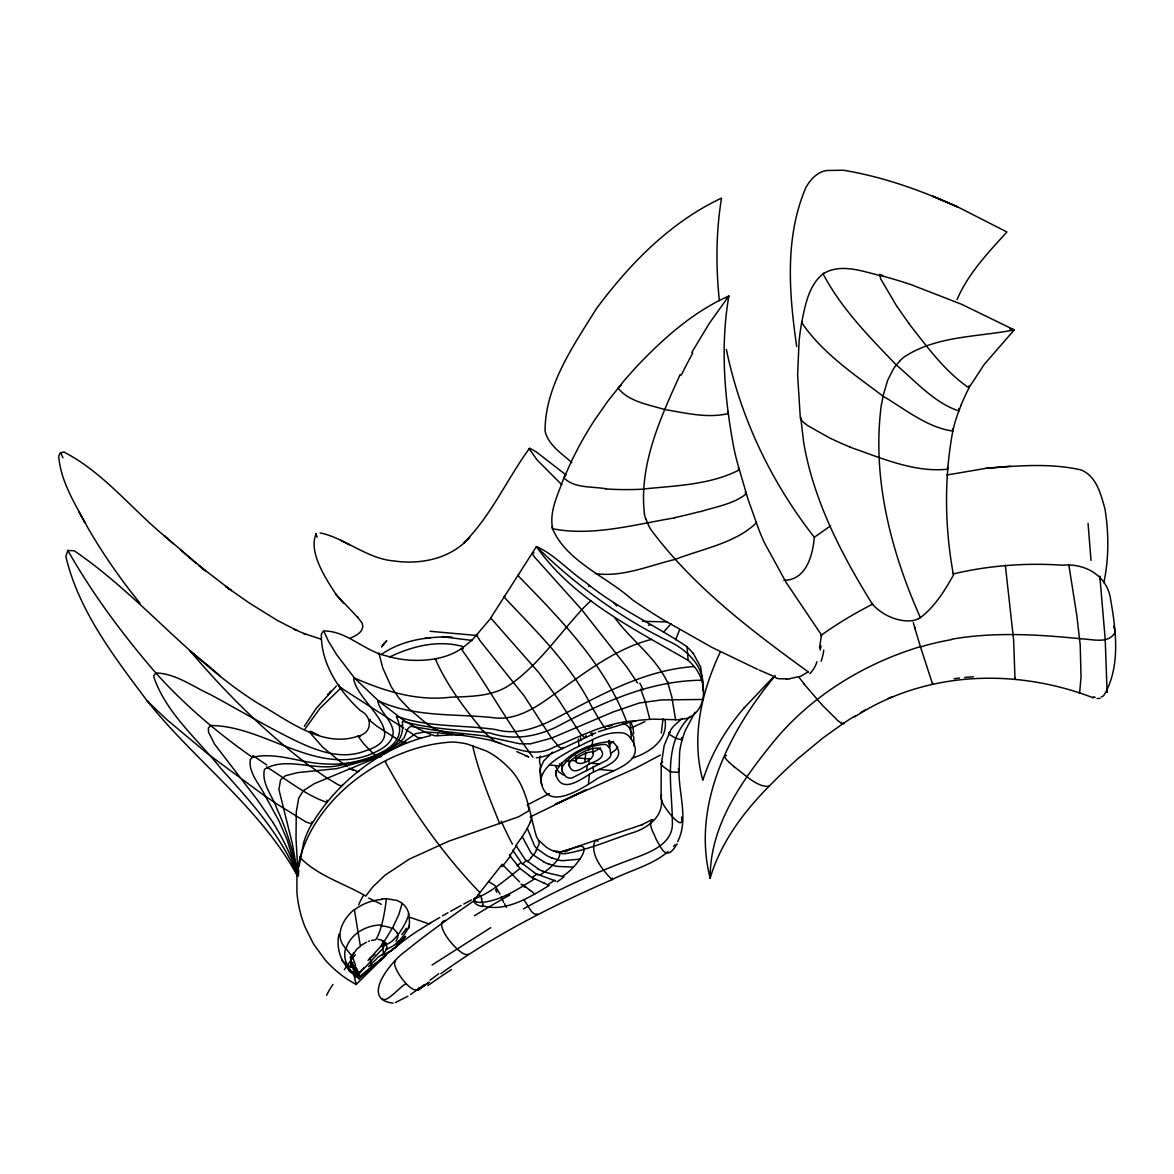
<?xml version="1.0" encoding="UTF-8"?>
<svg xmlns="http://www.w3.org/2000/svg" width="1174" height="1174" viewBox="0 0 1174 1174"><rect width="100%" height="100%" fill="white"/><g stroke="black" fill="none" stroke-linecap="round" stroke-linejoin="round"><path stroke-width="1.5" d="M660.947 796.559C665.218 816.033 647.3 828.712 630.731 833.32C609.042 840.467 587.646 849.961 565.061 853.718A22.467 21.983 -4.4 0 1 561.128 853.454L551.442 850.181A44.377 43.423 -4.4 0 1 546.057 846.997L538.617 840.129A22.511 22.027 -4.4 0 1 536.562 836.857C529.048 812.628 527.493 784.834 507.373 766.461A80.155 78.438 -4.3 0 0 486.256 750.934L467.34 744.067A80.272 78.555 -4.3 0 0 452.533 742.027C384.544 745.387 309.525 800.008 297.565 869.024M710.255 872.84L710.167 878.181C720.675 842.668 743.274 812.32 769.029 786.301L768.867 785.597M663.017 718.826L661.3 733.031M665.042 719.633C668.314 740.339 649.398 752.754 632.17 758.169M702.492 681.756L700.673 667.126L693.174 653.17M296.934 874.234L296.905 891.976A123.343 120.702 -4.3 0 0 305.225 927.401L313.619 944.131L324.875 959.554A112.763 110.356 -4.3 0 0 347.181 979.16L356.074 984.516L384.72 956.414M386.158 954.756C384.045 960.053 359.772 973.349 375.651 959.862C379.481 954.477 383.12 955.357 388.315 952.217C391.177 952.95 411.839 930.322 403.695 937.85M531.514 818.395L531.396 817.207A32.021 4.109 -55.3 0 0 530.12 817.192M661.241 763.379L661.065 798.056M418.707 987.892C413.453 998.414 389.137 964.426 395.711 961.11M679.071 771.171L679.614 752.255A80.947 79.216 -4.3 0 1 681.155 743.597L683.297 736.039A78.585 76.897 -4.3 0 1 685.572 729.993L695.037 712.251M726.354 349.426C740.486 418.003 771.186 482.118 814.316 537.266C812.76 555.317 806.259 580.205 783.968 580.308M476.615 902.175L474.575 900.81L474.795 898.594M298.357 875.54L298.739 870.257M382.137 998.692C386.158 1004.034 400.892 985.529 406.233 983.68M680.201 374.535C660.478 417.724 638.817 464.992 644.409 513.64M584.916 761.442L585.738 753.018L591.711 751.786A2.392 2.333 -4.3 0 1 592.87 752.578C595.922 758.83 579.516 767.18 575.994 761.677A2.451 2.407 -4.3 0 1 575.847 760.341L578.327 757.113L585.767 753.004M586.618 770.716L587.147 765.301M588.629 749.878L588.834 747.779M588.512 783.498L589.407 774.268M592.21 745.123L592.738 739.576M439.722 917.452L428.936 923.879L409.609 917.202M612.608 878.079L612.05 879.649C552.323 905.712 493.711 935.282 440.852 973.672M667.933 851.62C652.847 864.959 630.189 870.36 612.05 879.649C603.069 870.844 588.834 853.204 595.291 840.423L642.53 824.559M854.995 715.949A315.439 308.689 -4.3 0 0 844.15 722.817L843.68 723.8L841.01 722.788M702.624 690.679C706.352 667.126 686.291 648.767 666.553 640.182C618.331 616.453 574.776 584.124 536.401 546.6C553.717 553.834 568.994 571.283 585.547 582.289C616.673 607.971 653.889 624.392 687.083 646.771L688.096 660.36A48.912 47.708 -27.3 0 1 694.157 666.553C706.132 680.216 708.039 705.53 691.398 716.316A21.205 20.134 -2.5 0 1 686.893 718.4L678.425 719.765L652.788 719.148L639.17 720.234L627.077 722.861L598.373 731.725M298.988 866.735L303.655 842.565A91.102 89.151 -4.3 0 1 310.171 826.878C335.793 782.662 380.596 747.251 430.579 735.643M420.63 737.83L417.973 737.654L405.514 729.333M437.858 734.19L437.212 735.658L434.864 735.819L424.783 732.033L415.64 733.647L398.353 745.828L378.82 756.79L314.324 783.63L303.332 790.762L298.695 798.217L296.274 812.085L296.024 839.028L298.108 875.643M769.029 786.301C756.746 787.505 744.023 773.563 733.662 766.475M881.439 404.12C871.563 477.275 890.773 551.061 920.372 617.627L918.523 618.669M1103.854 582.73C1108.96 558.384 1108.887 533.304 1104.954 508.782C1100.728 494.166 1096.721 476.6 1081.225 469.952C1050.055 462.894 1017.491 465.755 985.911 468.353L946.875 475.015M586.12 735.408L585.562 737.14L584.226 737.272L580.161 733.354L558.017 698.956L538.866 672.687L490.688 617.979L536.401 546.6C573.558 599.371 633.784 628.824 688.096 660.36M482.338 905.682C504.571 912.682 529.43 897.611 548.874 885.607M537.413 913.959C532.204 916.468 527.64 904.244 523.809 899.739M609.937 746.385L609.291 740.178M633.813 745.725L633.784 737.345L629.205 727.675A12.43 12.166 -4.3 0 0 623.174 723.507M819.511 647.96L821.521 634.752L820.802 635.56M952.569 428.686L952.745 431.063C927.093 427.453 904.978 409.066 882.965 396.093L887.632 380.405L893.047 369.634A52.096 47.4 -42.3 0 1 896.276 364.953M371.527 940.433L375.68 939.772C381.242 931.833 385.145 911.494 386.305 898.712L381.917 898.858M540.422 756.144L539.776 758.492A12.782 12.503 -4.3 0 0 540.495 765.433C536.9 816.077 573.646 794.284 597.507 778.494C612.329 769.895 649.09 761.515 629.924 737.301A12.43 12.166 -4.3 0 0 623.893 733.134C606.019 730.111 589.686 741.719 574.013 748.586C561.656 755.88 545.822 762.953 541.214 777.746A12.782 12.503 -4.3 0 0 541.933 784.687M408.743 928.502L409.491 925.229C405.72 934.798 394.963 947.506 385.894 949.032M353.374 966.804A39.945 26.664 -41.5 0 0 354.944 972.292L349.529 971.294L341.942 960.068L347.093 965.292L352.024 967.449A33.121 21.352 -7.9 0 1 352.112 956.37M872.649 603.553L872.443 604.258C881.967 614.941 897.875 622.293 912.609 620.694M385.967 942.751L382.959 948.328L358.95 973.95A36.409 35.631 -4.3 0 1 355.693 970.355A27.677 27.09 -4.3 0 1 352.934 966.085M552.484 526.187L552.059 527.596C565.589 561.201 606.591 576.522 632.243 599.694A724.534 709.052 -4.3 0 0 662.121 619.182L711.987 647.417L757.597 669.356M800.683 417.108L803.706 442.671A323.07 316.158 -4.3 0 0 809.957 470.862C823.003 518.512 846.483 562.522 872.443 604.258A400.627 392.072 -4.3 0 0 821.506 635.002M342.294 785.113L341.355 785.905L338.42 784.892L327.561 778.347M491.554 617.377L473.093 638.964A100.069 97.941 -4.3 0 1 465.315 645.583C452.093 656.765 434.336 660.214 417.46 660.39A101.874 99.702 -4.3 0 1 387.171 656.09C364.674 651.555 346.447 630.379 323.408 631.01L321.368 634.077C320.825 663.633 339.183 691.06 360.33 710.549C372.877 716.786 372.466 733.104 358.07 736.113C322.278 748.586 287.791 719.956 258.368 703.578C190.203 661.065 140.176 595.702 74.241 550.797L67.843 550.445L65.847 556.388C78.599 610.891 114.348 657.014 147.308 701.069L166.767 719.574L208.047 754.075L265.618 796.559L278.722 820.45L287.248 839.997L297.814 875.584L297.506 872.165M345.992 948.607C333.328 936.06 343.116 918.743 354.343 909.468L360.433 946.405L356.969 948.9L353.154 954.301A43.056 27.163 -12.2 0 0 352.141 956.384L345.992 948.607C350.571 933.712 366.479 925.024 381.418 924.951M802.033 321.559L801.681 322.527A271.223 265.427 -4.3 0 0 799.083 341.15L797.616 374.902L800.33 418.179L802.224 421.246L807.228 425.34L830.664 438.548M563.153 747.354L562.331 748.63L547.876 755.249L540.201 757.347M468.221 954.183C461.485 959.011 431.019 922.368 445.445 920.445M675.637 639.742L679.57 629.836M961.139 405.045L957.852 413.718A141.423 138.4 -4.3 0 0 953.024 430.124M530.545 821.639L527.302 828.316L534.566 845.882A17.771 13.428 34.3 0 0 536.958 848.67M316.173 533.921C307.97 551.721 325.932 579.061 336.454 595.042M536.21 850.167C536.797 847.995 541.566 841.186 538.22 840.789M720.308 651.922C701.7 691.53 690.796 737.111 702.844 780.27C711.297 753.473 725.855 729.025 744.213 707.849L743.685 708.421L772.683 677.765M957.015 299.678C968.183 273.542 988.053 252.703 1006.94 231.982L958.087 207.108L932.802 196.278L957.441 206.859C921.018 190.349 883.009 176.79 843.446 170.245L826.951 170.494C817.339 171.786 810.647 179.373 806.01 187.253C784.452 237.221 789.089 293.926 796.706 346.521M532.893 757.127C508.489 724.094 485.845 683.033 461.089 648.65L463.378 648.752M617.612 746.869L615.748 749.804L610.495 753.605M382.489 941.137L382.929 942.135L384.764 940.638L392.644 927.724L398.808 914.605L401.978 903.995L401.185 902.542L396.797 900.37L386.305 898.712M691.765 352.508L709.301 323.364L728.849 295.995C720.205 346.345 724.417 398.074 733.867 447.984A300.089 293.676 -4.4 0 0 737.228 462.248L747.955 499.082L758.947 529.812A243.605 238.395 -4.3 0 0 764.465 542.843L786.242 582.627L821.624 635.178M265.618 796.559C260.129 784.775 248.389 773.387 250.267 759.607L252.395 757.318C276.624 751.551 301.146 763.364 325.594 763.907C341.208 764.964 357.013 762.366 371.615 756.775C390.825 749.35 406.63 738.211 396.386 716.756L396.988 716.331C428.686 727.587 462.967 724.74 495.898 729.582C518.776 736.142 541.243 726.134 561.099 715.582C603.187 693.629 645.7 669.87 694.172 666.538M304.315 726.324L316.29 708.289L336.38 685.998M304.844 729.245L320.135 708.113L341.047 687.92M570.329 761.383L569.199 763.907A4.535 4.447 -4.3 0 0 569.449 766.387C573.851 776.924 584.813 765.668 591.05 763.232C596.509 761.09 606.767 756.834 600.721 749.54A4.417 4.329 -4.3 0 0 598.579 748.058C588.145 747.97 577.667 754.251 570.329 761.383L566.162 761.06M566 474.956L536.562 452.122L529.635 448.13C506.889 479.197 491.172 515.826 463.598 543.151L469.644 537.443C450.831 558.707 420.85 564.929 393.701 560.923C367.11 558.765 343.615 537.399 320.135 532.937M677.692 841.611C688.815 819.584 678.557 793.756 678.998 770.32M527.331 828.286A43.071 7.543 -52.8 0 1 522.269 836.68L520.816 838.896M474.707 898.33C471.244 902.967 478.61 905.932 482.191 906.489M663.53 632.199L671.058 623.732M542.652 871.005L544.809 871.9A39.578 18.432 42.5 0 0 547.759 872.913L562.229 876.347C577.197 868.349 601.367 832.63 565.09 851.942M519.495 881.806L502.223 864.269L475.587 898.154L473.9 898.668M522.254 836.695L530.751 852.456A14.704 8.614 38.1 0 0 533.201 854.951L531.235 857.475M383.179 941.959L380.86 946.259L368.005 960.493M677.134 843.857C666.304 862.054 662.092 849.506 655.928 838.867C654.476 833.951 646.448 822.314 653.287 819.731M384.397 944.483L385.424 943.177M958.732 408.581L958.909 410.944C934.489 402.946 915.72 381.418 896.32 364.982L900.062 360.726M565.398 475.441L564.312 476.688C558.692 493.241 548.83 510.881 552.675 528.77C592.841 536.65 634.943 524.382 674.801 517.851M402.667 939.083L397.927 944.131M775.104 675.476C773.813 680.186 783.704 678.425 786.712 678.807M690.312 716.331C661.608 743.817 672.32 786.419 672.335 821.477C674.125 843.886 649.692 852.485 632.713 858.796C595.013 872.576 558.472 889.422 523.369 908.881M701.656 680.245C651.497 680.641 605.828 700.966 562.302 723.859C540.187 736.186 514.638 741.352 490.145 733.016C460.927 730.067 430.917 729.23 402.741 721.35L402.227 721.878C407.466 754.383 360.095 761.53 337.026 765.859C313.443 770.496 285.429 756.452 264.502 769.293C261.2 783.351 272.515 796.001 276.888 808.71C286.764 829.989 293.603 852.603 297.888 875.657L297.345 872.414M393.745 948.343L358.73 977.37L351.848 971.955L347.093 965.292M364.263 967.493L358.422 973.319L358.73 975.051M328.515 693.819L327.634 694.759L330.951 691.222L330.114 692.117M726.28 298.592L728.849 295.995C695.39 310.758 667.228 335.118 641.899 361.049A440.309 430.902 -4.3 0 0 623.614 381.315L607.868 401.097L594.734 419.91A363.647 355.869 -4.3 0 0 570.153 464.082L564.004 477.95C574.189 488.443 592.298 486.344 605.887 488.751M673.597 846.278L675.123 844.752M368.46 966.642L369.869 965.292M600.648 747.882L593.721 751.962M590.874 600.839L588.512 602.966A117.151 116.608 72.1 0 0 581.761 609.746C558.736 634.855 539.101 663.868 511.174 683.928C493.608 696.681 471.17 696.402 450.478 697.224C416.902 701.333 384.5 691.163 354.475 678.029L336.468 654.417L328.368 641.107L323.921 631.407M378.145 961.844L359.127 978.867L349.441 971.162M379.745 960.42L384.573 956.15M389.298 952.011L390.825 950.661M588.526 586.472L589.715 585.43M390.942 951.013L403.636 940.814A261.949 256.358 -4.3 0 1 416.11 931.965L431.196 922.485M529.136 875.408L519.994 868.466C506.009 879.267 490.306 893.443 474.575 898.653A4.021 3.933 -4.3 0 1 474.399 900.135M808.211 671.88L800.683 676.268L790.175 678.543M552.411 752.123L543.679 761.001L540.495 768.119A12.782 12.503 -4.3 0 0 541.214 775.06M477.495 634.738L476.761 635.325L480.137 640.887L524.176 695.933L551.56 738.123L559.25 747.163L562.331 748.63L595.732 732.855M301.028 855.318L299.722 857.108C317.127 875.701 344.026 883.288 365.789 896.07L372.584 887.133L384.969 875.246L409.271 859.133L448.629 841.244L518.732 816.737L528.285 811.117L529.518 808.592L527.962 806.685M681.815 718.767L673.993 725.767A37.583 36.776 -4.3 0 0 670.677 730.111L664.176 745.49L661.3 764.23M430.051 980.246L438.768 973.672M518.703 574.746L517.793 575.436C560.159 618.845 605.402 664.778 627.077 722.861M424.416 984.487L418.839 988.625M417.856 990.269L429.068 982.212L418.634 989.697M613.591 741.484L609.776 743.978M416.066 990.636L410.592 994.481M504.82 596.231L503.91 596.876C535.638 630.893 570.549 663.941 591.505 706.381C596.304 714.071 600.413 722.553 606.283 729.421M432.091 964.984L490.761 927.636M361.196 945.275L366.537 942.208M844.135 722.817L823.047 737.888L798.452 758.199A528.858 517.543 -4.3 0 0 769.043 786.316M920.372 617.627C934.871 606.767 944.674 590.551 953.464 575.069C944.923 528.784 944.013 481.047 952.173 434.556A134.702 131.826 -4.3 0 1 953.068 430.139M544.384 883.332L534.713 878.783C517.983 889.041 500.887 900.986 480.724 902.498M830.605 525.835L814.316 537.266M338.64 684.442L338.758 685.909L343.865 689.754L403.695 728.115M407.892 996.256L395.33 1002.567M660.375 755.087L635.692 768.148L555.155 804.337L570.403 797.102L586.266 789.779L530.765 816.678M854.569 716.947C925.332 670.648 1016.038 667.903 1093.552 697.928M442.495 915.852L447.954 912.741M463.407 734.19L460.59 735.217L453.164 734.704L435.011 729.23L428.011 724.769L409.594 709.345L399.131 698.295L391.353 687.01L382.768 667.977L378.923 653.096L379.525 654.461M374.917 954.33L369.399 958.894M450.655 911.229L461.177 905.447M593.53 772.008C583.155 777.203 563.271 794.857 556.3 776.146A8.57 8.379 -4.3 0 1 555.816 771.494C566.367 753.444 590.801 742.423 611.199 741.616A8.335 8.145 -4.3 0 1 615.235 744.404C627.474 759.886 603.832 767.018 593.53 772.008L593.134 766.754M381.374 654.461C400.774 640.887 424.68 636.866 447.896 636.924M463.745 904.053L471.376 899.988M527.067 805.026L549.461 793.507M644.922 721.555L631.685 727.807M641.62 824.911L651.761 819.745M350.028 638.289C355.517 635.838 362.032 632.947 362.869 626.432L362.091 622.998L357.307 616.805L357.997 617.656L335.5 593.897L343.38 603.26M389.519 657.058C411.913 646.199 437.887 639.727 462.497 646.419M888.263 698.471L892.46 696.637M662.635 762.014L661.842 762.425A42.293 7.763 23.1 0 0 662.136 765.771M678.029 772.345L670.369 771.817L662.092 765.756M579.178 846.249L561.759 851.576A27.428 24.815 65.9 0 1 558.09 851.62L554.172 851.091M368.489 941.387L369.487 941.034M575.906 847.085L595.291 840.423L598.212 841.127M571.665 848.743L559.514 852.485M621.09 385.454L618.052 388.007C628.662 401.728 648.694 404.59 664.484 409.491C685.117 412.866 707.203 418.59 727.836 413.615L727.689 411.81M651.629 639.375C614.897 648.664 585.166 672.951 554.554 693.951C536.415 707.35 515.313 721.599 491.539 717.475C453.634 713.748 414.04 717.153 378.556 700.907L354.475 678.029L353.682 679.159C358.246 703.769 413.189 736.333 364.953 751.008C339.477 760.972 312.401 749.173 289.611 737.727C262.697 724.182 236.781 708.758 210.249 694.48C192.712 686.585 175.689 673.421 155.863 673.01C122.977 634.929 92.673 594.249 67.843 550.445M914.546 627.195L920.387 646.61C865.414 663.325 814.11 694.142 776.63 738.064C743.7 777.966 709.8 824.133 710.167 878.181C691.501 805.716 729.069 731.387 774.473 676.664L759.138 670.016M648.386 625.316L650.528 624.685M700.276 511.717C715.509 506.801 732.635 504.336 745.593 494.415L745.402 491.818M576.507 760.972L571.151 760.414M297.154 872.223L297.873 875.613L292.37 843.783L278.884 789.442L280.571 779.829L285.414 775.765L297.653 772.609L336.733 768.632L369.839 759.343L384.47 752.681L398.984 743.215L403.885 738.153L407.936 728.614L410.68 726.295L439.502 730.947L483.292 735.79L519.583 743.758L530.428 743.861L551.56 738.123L612.931 712.031L639.331 702.991L661.197 699.953L702.756 699.455M592.811 733.178L590.816 733.589M1010.286 466.225L985.734 468.353M63.851 452.107L60.344 452.768L58.7 456.084C60.681 482.221 75.914 505.143 87.874 527.86C103.195 554.319 120.731 579.486 140 603.216M951.63 639.228C994.848 631.685 1038.961 634.547 1082.355 638.92C1092.686 639.243 1108.241 644.027 1114.698 632.977A184.347 35.22 17.9 0 0 1113.686 626.975M580.147 859.133L562.434 860.689A27.428 21.088 34.6 0 1 558.721 860.116L552 858.003M393.07 1003.139C359.097 999.294 392.571 959.745 406.043 950.837C427.791 933.125 450.757 916.938 473.768 900.913A2.025 1.981 -4.3 0 0 474.516 900.179M430.799 637.687L424.871 638.392L426.588 638.201M437.506 735.731L452.504 734.88M540.113 757.362L536.254 757.773M635.692 720.836C606.562 721.966 580.675 736.509 554.201 747.031C532.673 759.373 510.617 746.048 489.705 740.06C468.353 735.716 446.56 732.972 424.783 732.033M500.887 743.377L495.12 741.469L488.105 735.76A13.824 2.113 47.5 0 1 485.845 733.574L483.042 730.551M643.543 488.986C675.343 485.684 709.654 484.95 738.549 470.26L738.358 467.736M1097.03 698.501L1100.023 698.383M726.427 755.41C721.966 755.865 727.807 760.913 729.069 762.278M952.481 573.264L953.67 573.837A343.116 335.793 -4.3 0 1 1005.135 565.677A362.663 354.9 -4.3 0 1 1062.764 565.222C1085.378 562.977 1107.757 576.067 1110.692 600.002C1116.122 630.908 1120.759 667.786 1103.663 695.654A8.057 7.895 -4.3 0 1 1101.183 697.033M642.457 621.31L666.729 621.912M477.965 895.043L480.504 895.557L481.839 898.8M670.369 732.517L669.987 732.517A14.191 2.568 24.5 0 0 668.989 732.752L669.033 733.677A14.191 2.568 24.5 0 0 670.178 734.924L675.696 738.299L681.184 739.635A13.839 2.524 24 0 0 682.079 739.459L681.991 738.226A13.839 2.509 24 0 0 681.404 737.595M573.044 867.072L557.254 866.412A34.207 21.249 39.3 0 1 552.69 865.297L548.933 864.035M452.078 637.086L442.202 636.719L472.315 640.461M824.441 272.984L823.062 273.791C808.592 285.502 805.232 305.299 801.681 322.527C822.094 352.904 854.041 374.257 882.965 396.093M577.403 757.89L589.686 758.991M590.977 763.276L599.591 764.039M549.344 765.008L558.619 765.83M598.667 769.396L613.327 770.702M430.066 631.274L477.07 635.516M534.009 552.837L532.101 553.306L534.302 556.799L581.732 609.717L626.813 667.067L637.585 683.063M350.395 964.148C357.38 965.6 359.024 973.349 359.097 978.808M370.28 719.633L368.739 719.633L377.147 726.398L395.77 738.255M386.231 760.987L385.087 761.486C410.827 808.622 442.437 853.762 479.843 892.534M1093.287 696.828L1095.093 697.209M1009.625 328.867L1014.263 329.894L984.282 364.336L969.592 386.804A209.941 205.45 -4.3 0 0 961.11 405.03M378.82 756.79L380.846 756.863L380.948 755.234M321.162 639.184L303.684 633.476L305.9 634.386L294.014 629.176L296.684 630.394L277.24 620.342L249.211 602.952L225.555 586.369L231.498 590.595L198.641 565.296L205.553 570.931L164.243 535.711L173.238 543.665M60.74 452.885L62.926 457.757M148.643 701.509L147.308 701.069C195.119 761.119 260.1 807.521 297.33 875.731M563.799 775.163L558.486 771.729L555.581 766.519M528.535 756.804L516.765 751.609M64.247 452.225C103.356 472.403 131.503 508.841 165.226 536.591M525.13 755.601L528.77 756.892M850.108 447.206C881.087 457.933 914.561 472.887 947.682 469.16L947.521 466.973M377.514 756.305L376.179 755.645M360.154 736.465L358.07 736.113L363.588 743.7L373.288 753.62A5.195 0.792 40.8 0 0 374.506 754.5M436.728 658.702L435.246 658.775C446.237 683.943 462.908 706.469 480.415 727.572M537.971 874.425L551.897 879.649A120.54 45.771 43.3 0 1 555.713 881.028M543.679 861.716L533.187 854.966M419.544 729.436L403.973 720.543L378.556 700.907L377.779 701.348C380.391 712.339 391.661 719.956 393.187 731.607C393.29 744.404 379.085 750.641 369.076 754.926C314.162 775.031 264.326 725.649 210.63 725.517L208.385 727.968L208.488 732.004L214.563 744.155L257.473 800.037L273.087 822.636M488.516 881.469L494.87 885.504L499.977 894.089M351.672 768.706C353.433 769.146 358.906 773.549 359.185 770.614M340.636 540.216L349.456 544.868M400.76 741.322L404.986 743.215A24.096 3.595 40.7 0 0 406.028 743.069L406.116 742.085M538.074 868.775L525.072 859.471L516.178 845.706M400.539 741.19L398.279 739.855M534.713 878.783L532.952 877.785M318.638 735.188L310.875 731.343L309.085 731.681L322.615 747.104L342.793 763.643M347.313 766.299L346.345 765.756M533.759 872.121L521.608 863.007L512.803 850.387M559.411 763.79L561.187 764.92M882.863 275.508L879.693 274.364L880.661 278.84L897.127 306.81M375.431 755.19L374.565 754.589M273.821 802.106L305.974 821.976L311.404 823.869L312.02 821.741M266.571 767.018C286.456 779.022 305.167 795.091 327.047 802.429L326.871 800.14M392.644 927.724L397.34 932.89M359.097 975.946L355.003 972.248M252.395 757.318C217.322 732.781 184.479 704.899 155.863 673.01L153.559 676.136C165.49 712.633 197.437 739.033 220.888 768.456C250.209 801.167 280.835 834.435 297.536 875.745M808.372 671.983C751.125 630.379 693.042 586.574 650.601 529.181A54.899 53.006 -49.6 0 1 648.253 524.719L645.817 518.717M303.274 761.031C261.553 728.672 223.97 690.87 189.895 650.704L211.217 668.109M530.428 890.567L523.164 884.976M401.963 903.1C405.5 905.77 407.833 909.777 408.948 914.018C406.219 924.143 394.743 942.443 386.085 944.498A20.589 10.478 -12.2 0 0 383.062 940.844M532.791 892.445L534.684 894.03M181.134 550.533L196.102 563.344M571.826 462.673C561.891 453.457 548.243 445.195 545.059 431.034C545.044 385.952 573.411 345.758 596.363 308.718L597.904 306.678C630.937 262.58 671.073 221.754 721.54 198.098C715.935 231.982 715.817 266.557 719.369 300.676M212.465 669.195L219.89 675.784M561.788 484.715L537.149 460.017L529.092 448.688M836.328 719.104L822.534 705.413L803.867 683.826M519.994 868.466L509.34 855.054M536.944 848.685L546.424 855.391A44.216 33.811 34.5 0 0 551.985 858.047M896.32 364.982C869.42 337.011 841.156 308.38 823.062 273.791C842.154 262.125 865.429 272.632 885.24 276.756A502.384 491.642 -4.3 0 1 911.45 284.783L961.579 304.286L1014.263 329.894C977.707 337.099 936.603 335.647 904.42 356.808A40.811 35.954 -43.3 0 0 899.988 360.653M614.794 617.862C631.128 640.065 655.033 656.677 667.214 681.756M613.635 602.423L616.644 605.975M358.804 971.955L358.422 973.319L350.439 962.401M350.263 957.074L351.393 958.997A33.121 29.717 -10.5 0 1 350.894 957.133M350.131 966.055L350.762 966.862M908.573 323.173C926.624 346.125 944.41 371.028 968.711 387.684L969.254 385.439M472.667 745.563C477.671 769.425 489.749 799.054 499.786 823.766M609.027 747.765L608.249 746.576A6.501 6.354 -4.3 0 0 605.109 744.389C589.187 745.02 570.138 753.62 561.906 767.708A6.677 6.53 -4.3 0 0 562.287 771.333L565.839 776.704L568.7 778.069L571.943 777.995L606.723 760.297L610.069 757.201L610.964 754.706L608.499 740.765M591.432 733.324L592.43 735.775M84.205 521.373L84.895 522.621L81.358 516.222M78.658 511.189L82.048 517.499M755.777 521.799L756.335 522.9C735.203 543.298 702.419 548.757 675.432 559.338C649.545 565.442 622.44 577.476 595.673 573.602L595.13 572.545M317.229 537.178L315.63 533.524M630.585 721.628L633.065 727.719L633.667 733.603M640.681 689.182L645.304 701.685L649.78 719.207M1113.803 626.094L1114.258 627.136M502.178 899.02L503.617 902.454M1069.441 565.839L1068.766 564.518L1076.822 615.484L1080.212 645.01L1081.034 677.105L1079.566 693.452L1079.258 692.249M295.599 870.624L297.565 875.628M681.507 817.045C684.956 834.67 662.312 806.068 662.092 801.138A77.587 9.92 47.8 0 1 660.991 797.982M668.167 684.06L671.777 696.666L675.593 719.838M293.089 862.186L297.653 875.613L296.758 872.282M1005.326 565.178L1013.646 640.226L1014.996 679.262L1014.806 677.941M920.387 646.61L932.567 684.075L932.67 682.975M354.122 975.389L356.074 984.516L355.751 982.755M354.841 977.487L354.416 974.86M1100.361 579.868L1099.833 576.082L1105.218 639.566L1107.097 692.411L1106.847 690.004M1088.049 523.443L1091.028 560.38M630.086 722.069L631.392 739.561M592.753 747.765L593.149 753.018M588.805 758.932L589.201 764.186M580.543 737.169L580.807 740.677M578.371 739.092L578.899 746.092M575.465 754.677L575.994 761.677M569.067 761.134L569.449 766.387M561.627 762.586L562.287 771.333M555.904 770.907L556.3 776.146M385.747 943.221L385.806 943.999M382.651 944.057L383.282 952.598M370.324 957.808L370.808 964.382M355.487 967.464L355.913 973.246M353.418 952.848L353.477 953.699M352.655 962.342L353.213 969.797M351.76 954.741L351.936 957.074M350.923 957.558L351.789 966.804M350.615 957.397L351.085 963.634M297.858 872.077L298.108 875.555M686.937 646.933A49 47.415 24.9 0 1 693.027 653.287M612.168 725.283A57.922 3.302 -19.2 0 1 607.941 726.589M273.014 822.636A223.06 142.788 34.6 0 1 293.016 862.186M395.491 738.314A13.604 2.01 30 0 1 397.047 739.282M482.602 730.742A21.704 2.495 47.7 0 1 479.432 727.117M376.37 755.88A8.761 1.629 43.5 0 1 375.636 755.454M344.378 764.421A36.453 5.298 38.8 0 1 342.426 763.217M309.819 766.152A82.518 13.178 39.1 0 1 303.362 761.354M266.806 764.993A280.381 91.821 37.6 0 1 252.894 755.454M273.733 801.842A114.979 13.545 34.9 0 1 265.618 796.354M639.83 683.165A35.469 14.191 54.5 0 1 643.132 690.107M667.698 681.668A46.769 33.18 52.4 0 1 668.652 684.002M345.758 765.125A63.381 8.952 38.5 0 1 344.173 764.201M316.951 770.995A67.256 6.325 37.9 0 1 309.598 765.712M402.066 726.236A40.958 1.688 34.8 0 1 400.686 725.297M353.374 770.393A102.329 14.895 38.9 0 1 349.045 768.075M327.869 778.626A61.65 4.901 37.6 0 1 317.215 771.289M424.313 731.681A34.369 3.507 30.6 0 1 419.147 729.083M377.852 755.924A24.199 3.126 37.9 0 1 376.34 755.22M816.913 661.754A22.893 18.505 -53.4 0 1 809.811 673.685M823.737 650.161A39.05 22.629 -57.1 0 1 821.11 661.314M821.081 645.979A41.765 9.759 -67.8 0 1 820.156 650.073M918.494 618.61A20.017 17.654 -32 0 1 912.609 620.635M915.133 628.78A63.675 1.233 73 0 1 913.343 622.734M789.72 678.968A44.01 14.558 -19.9 0 1 786.213 679.203M645.715 518.747A48.163 45.346 -70 0 1 644.291 513.684M643.557 489.162A86.494 21.455 -2.8 0 1 605.608 488.912M681.228 375.166A476.042 408.523 -79.6 0 1 692.733 353.183M699.748 511.615A131.429 23.319 -10.2 0 1 674.478 517.675M920.475 646.918A282.171 277.768 35.9 0 1 951.703 639.595M733.911 766.578A37.142 5.591 34.2 0 1 729.303 762.396M954.183 678.748A223.163 218.379 -4.3 0 1 959.466 678.044M964.705 677.471A223.163 218.379 -4.3 0 1 973.349 676.796M860.483 712.706A315.439 308.689 -4.3 0 1 866.001 709.595M841.244 723.081A47.841 5.312 50.4 0 1 836.651 719.574M506.243 907.443A87.786 10.243 58 0 1 504.556 903.686M554.583 880.28A75.532 26.943 -31 0 1 548.009 884.58M544.281 883.156A82.283 24.082 43.9 0 1 548.772 885.431M564.034 876.758A55.897 19.166 -31.3 0 1 557.092 881.894M531.396 818.557A32.021 4.197 -55.7 0 1 530.34 821.903M520.317 839.146A55.824 10.39 -52.5 0 1 515.768 845.779M516.648 845.603A63.073 11.593 -52.5 0 1 513.199 850.402M513.596 850.372A61.371 9.935 -52.7 0 1 509.883 855.362M510.646 855.714A66.331 8.585 -52.8 0 1 502.105 866.72M406.351 928.238A60.329 33.782 -6.9 0 1 401.743 934.489M408.303 913.959A61.356 37.289 20.4 0 1 409.227 925.156M354.695 909.733A41.119 30.979 -7.5 0 1 381.946 899.431M342.206 959.965A70.513 52.581 -10.9 0 1 338.904 934.196M326.68 995.259A102.564 25.49 -37.3 0 1 332.99 984.399M378.087 939.273A13.075 7.367 -16.1 0 1 382.709 941.005M385.703 944.674A15.277 7.646 -15.6 0 1 386.73 948.93M386.774 948.797A16.407 7.249 -29.9 0 1 382.269 954.594M344.32 969.783A102.564 56.866 -43.6 0 1 355.355 954.711M355.619 965.204A39.945 33.943 -62.9 0 1 353.169 958.248M384.514 942.164A16.407 11.975 -38.9 0 1 381.257 946.552M678.205 768.867A39.931 7.426 21.7 0 1 678.073 772.375M660.991 796.603A77.587 9.935 47.9 0 1 661.637 795.282M427.835 985.617A273.968 85.203 -26.5 0 1 451.374 969.607M480.988 902.351A43.145 8.849 -23.2 0 1 476.776 902.087M481.443 898.58A36.702 15.922 50.9 0 1 482.132 902.146M501.181 896.995A72.627 7.69 59 0 1 501.9 898.624M536.988 874.204A61.591 15.145 -30.8 0 1 532.497 877.095M544.589 871.886A45.39 11.784 -30.9 0 1 539.747 875.305M544.78 871.9A34.281 8.878 -31 0 0 549.065 868.555L554.187 863.829A32.329 8.086 -31.5 0 0 557.445 859.823C559.25 857.827 561.979 850.578 556.814 851.517A32.314 3.771 -30.7 0 0 555.786 851.766M520.229 863.184A50.453 14.88 -39.2 0 1 517.147 865.825M525.644 861.1A44.098 17.698 -38.6 0 1 522.327 864.211M531.308 857.475A35.073 16.539 -37.5 0 1 527.464 861.731M536.665 850.005A29.203 11.652 -40.6 0 1 533.656 854.892M482.705 905.154A50.35 23.363 45.8 0 1 482.558 905.844M482.896 902.967A21.264 9.627 48.1 0 1 482.719 905.183M495.545 889.643A72.216 11.182 55.6 0 1 496.837 892.24M530.252 890.318A51.216 7.044 46.8 0 1 532.6 892.196M524.763 887.177A44.451 6.178 47.7 0 1 520.977 884.066M533.172 878.211A43.908 12.503 43.9 0 1 529.313 875.833M542.74 871.313A46.755 21.205 41.8 0 1 538.118 869.083M548.948 864.211A46.168 28.249 38.8 0 1 543.65 861.892M398.397 941.24A51.407 22.614 -10.7 0 1 394.611 948.372M398.162 934.152A52.258 22.966 -9.1 0 1 395.917 941.255M397.135 932.89A50.423 21.337 8 0 1 397.722 934.181M381.242 925.963A16.113 7.572 0.1 0 1 391.5 928.252M347.475 965.189A75.43 40.224 -8 0 1 345.508 948.621M352.934 966.07A22.614 22.13 -4.3 0 1 351.466 962.46A20.56 20.119 -4.3 0 1 350.703 958.644A20.721 20.281 -4.3 0 1 350.615 957.192M850.255 447.133A87.125 17.801 19.9 0 1 830.928 438.533M881.615 404.149A146.002 136.595 -36.9 0 1 883.141 396.122M908.793 323.202A76.207 10.522 52.8 0 1 897.508 307.074M804.528 684.295A53.461 5.518 48.3 0 1 799.23 677.603M512.422 844.15A73.947 13.002 67.4 0 1 501.239 821.184M358.672 904.728A75.136 61.092 -27.2 0 1 363.602 895.263M381.301 904.288A69.75 1.203 26.6 0 1 368.753 898.051M538.103 874.762A45.39 16.73 42.8 0 1 533.862 872.458M474.443 915.749A469.248 215.781 -25 0 1 509.78 894.999M383.957 643.469L381.594 646.962L386.76 640.725L383.957 643.469"/></g></svg>
